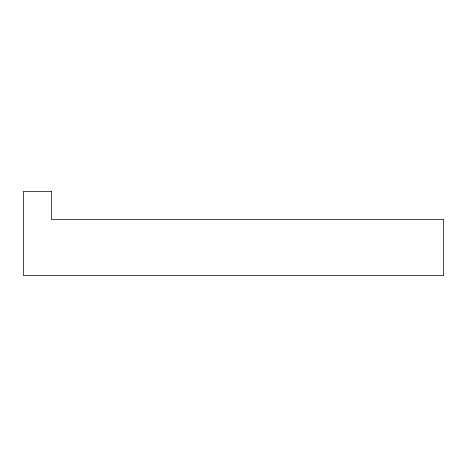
<?xml version="1.0" encoding="UTF-8"?>
<svg xmlns="http://www.w3.org/2000/svg" width="467" height="467" viewBox="0 0 467 467"><rect width="100%" height="100%" fill="white"/><g stroke="black" fill="none" stroke-linecap="round" stroke-linejoin="round"><path stroke-width="0.7" d="M51.37 191.47L23.35 191.47L23.35 275.53L443.65 275.53L443.65 219.49L51.37 219.49L51.37 191.47"/></g></svg>
